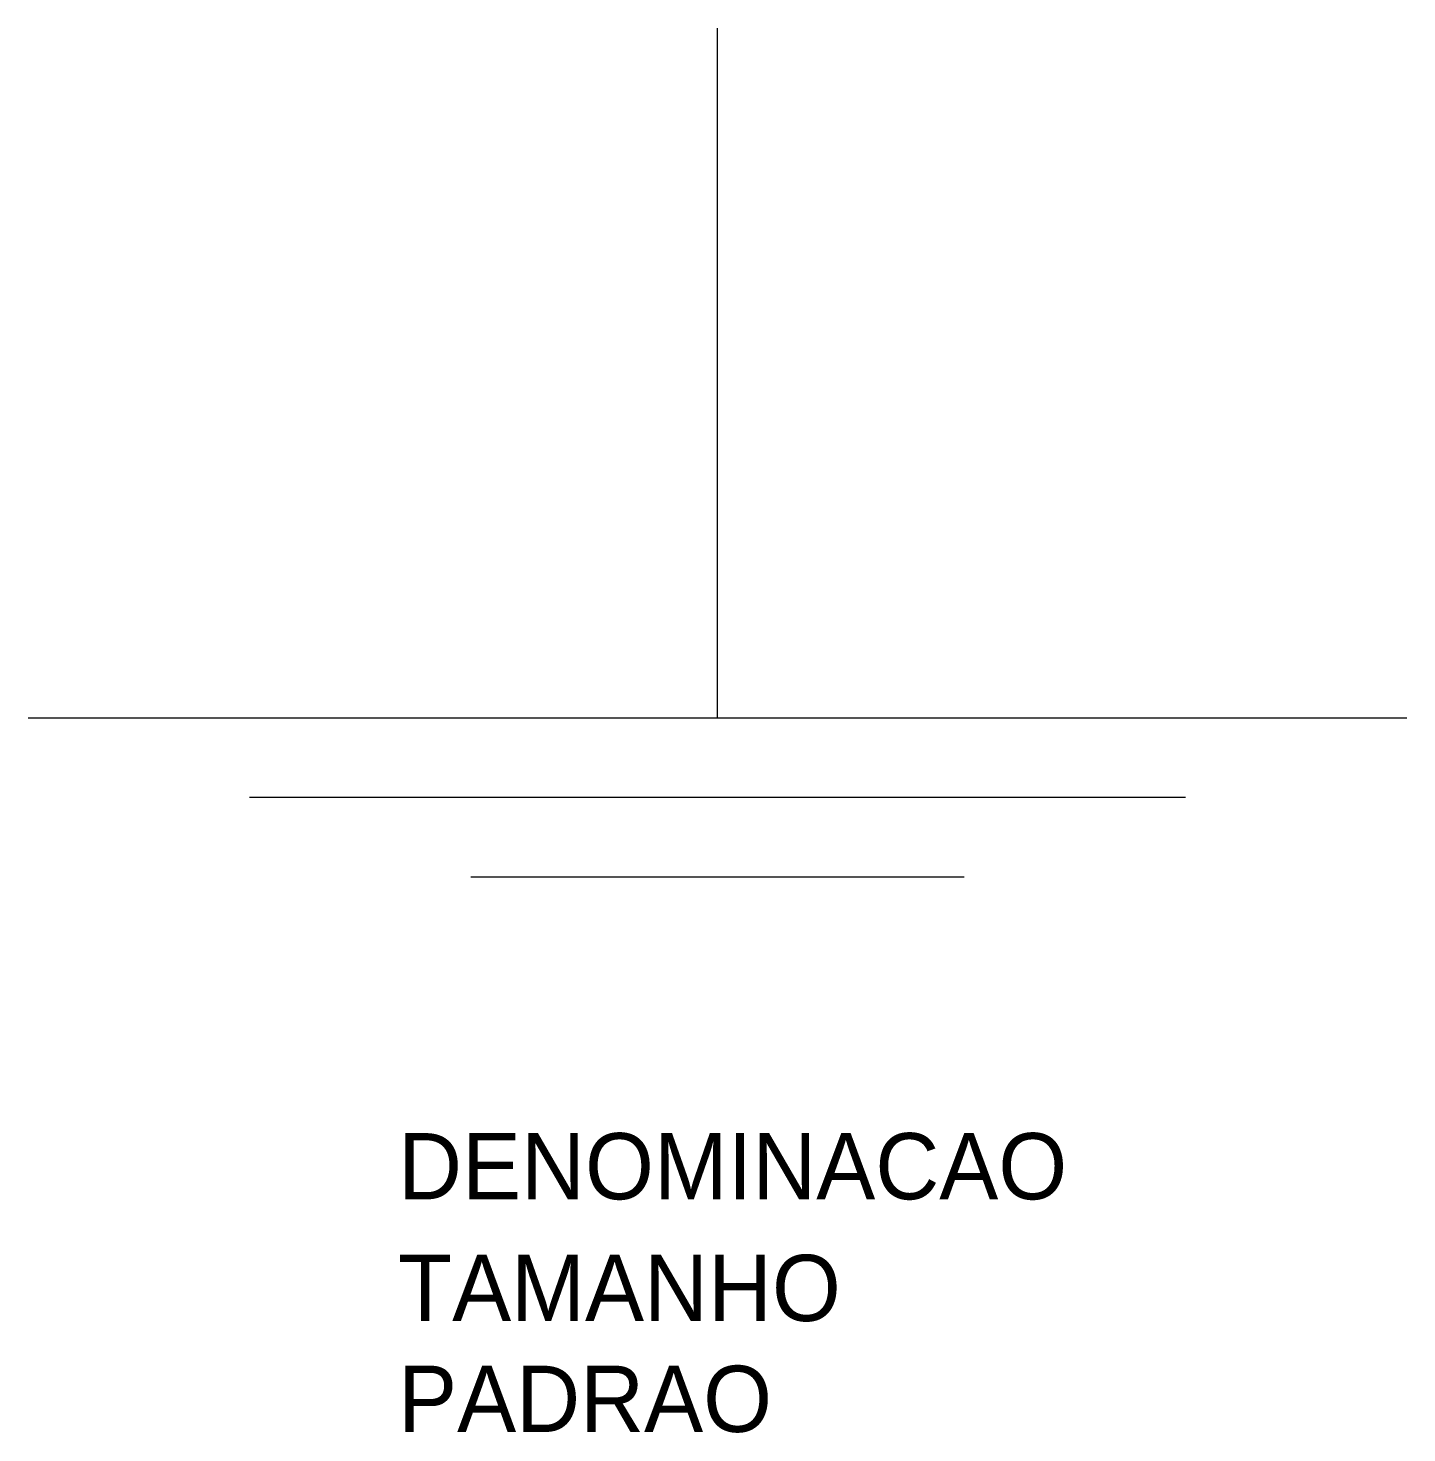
# Model space of a CAD drawing. Extents: x 144 to 248, y 162 to 268.
import ezdxf

# ---------------------------------------------------------------- set-up
doc = ezdxf.new("R2010")
doc.units = 0
doc.layers.add('TUPY', color=3, linetype='CONTINUOUS')

msp = doc.modelspace()

# ---------------------------------------------------------------- linework, layer by layer
at = {"layer": 'TUPY', "color": 0}
for p, q in [((196.12, 215.67), (196.12, 267.73)), ((144.07, 215.67), (248.17, 215.67)), ((160.78, 209.67), (231.46, 209.67)), ((177.49, 203.67), (214.75, 203.67))]:
    msp.add_line(p, q, dxfattribs=at)

# ---------------------------------------------------------------- texts
at = {"layer": 'TUPY', "color": 0, "flags": 1}
for tag, p, s in [('DENOMINACAO', (172, 179.32), 'LIGACAO A TERRA'), ('TAMANHO', (172, 170.13), ''), ('PADRAO', (172, 161.76), '')]:
    msp.add_attdef(tag, p, s, height=5, dxfattribs=at)

doc.saveas('drawing.dxf')
